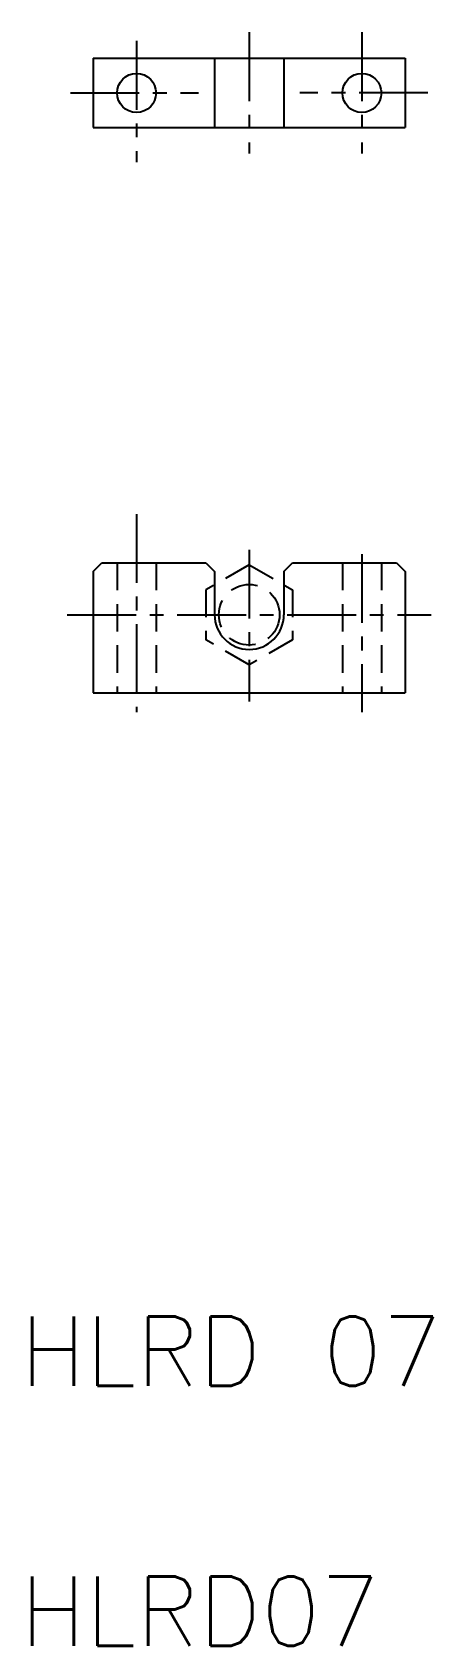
# Model space of a CAD drawing. Extents: x 2093 to 2139, y 61 to 248.
import ezdxf

# ---------------------------------------------------------------- set-up
doc = ezdxf.new("R2010")
doc.units = 0
doc.header["$LTSCALE"] = 0.25
doc.linetypes.add('CENTER', pattern=[50.8, 31.75, -6.35, 6.35, -6.35])
doc.linetypes.add('DASHED', pattern=[19.05, 12.7, -6.35])
doc.layers.get('0').update_dxf_attribs({"linetype": 'CONTINUOUS'})
doc.layers.add('CENTER', color=1, linetype='CENTER')
doc.styles.get("Standard").update_dxf_attribs({"font": 'txt.shx'})

msp = doc.modelspace()

# ---------------------------------------------------------------- linework, layer by layer
for p, q in [((2099.89, 244.57), (2135.89, 244.57)), ((2099.89, 244.57), (2099.89, 236.57)), ((2113.89, 244.57), (2113.89, 236.57)), ((2121.89, 244.57), (2121.89, 236.57)), ((2135.89, 244.57), (2135.89, 236.57)), ((2099.89, 236.57), (2135.89, 236.57)), ((2099.89, 185.37), (2100.89, 186.37)), ((2100.89, 186.37), (2112.89, 186.37)), ((2112.89, 186.37), (2113.89, 185.37)), ((2121.89, 185.37), (2122.89, 186.37)), ((2122.89, 186.37), (2134.89, 186.37)), ((2134.89, 186.37), (2135.89, 185.37)), ((2099.89, 185.37), (2099.89, 171.37)), ((2113.89, 185.37), (2113.89, 180.37)), ((2121.89, 185.37), (2121.89, 180.37)), ((2135.89, 185.37), (2135.89, 171.37)), ((2135.89, 182.12), (2135.89, 182.12)), ((2135.89, 178.87), (2135.89, 178.87)), ((2099.89, 171.37), (2135.89, 171.37))]:
    msp.add_line(p, q)
at = {"color": 3, "linetype": 'DASHED'}
for p, q in [((2102.64, 186.37), (2102.64, 171.37)), ((2107.14, 186.37), (2107.14, 171.37)), ((2128.64, 186.37), (2128.64, 171.37)), ((2133.14, 186.37), (2133.14, 171.37)), ((2117.89, 186.14), (2112.89, 183.26)), ((2117.89, 186.14), (2122.89, 183.26)), ((2112.89, 183.26), (2112.89, 177.48)), ((2122.89, 183.26), (2122.89, 177.48)), ((2117.89, 174.6), (2112.89, 177.48)), ((2122.89, 177.48), (2117.89, 174.6))]:
    msp.add_line(p, q, dxfattribs=at)
for centre in [(2104.89, 240.57), (2130.89, 240.57)]:
    msp.add_circle(centre, 2.25)
msp.add_circle((2117.89, 180.37), 3.5, dxfattribs=at)
msp.add_arc((2117.89, 180.37), 4, 180, 0)
at = {"layer": 'CENTER', "color": 1, "linetype": 'CENTER'}
for p, q in [((2104.89, 246.57), (2104.89, 232.57)), ((2117.89, 247.57), (2117.89, 233.57)), ((2130.89, 247.57), (2130.89, 233.57)), ((2097.26, 240.57), (2112.04, 240.57)), ((2138.51, 240.57), (2123.74, 240.57)), ((2104.89, 191.99), (2104.89, 169.14)), ((2117.89, 187.87), (2117.89, 170.37)), ((2130.89, 187.37), (2130.89, 169.14)), ((2096.89, 180.37), (2138.89, 180.37))]:
    msp.add_line(p, q, dxfattribs=at)

# ---------------------------------------------------------------- texts
for s, p in [('HLRD 07', (2091.48, 91.42)), ('HLRD07', (2091.48, 61.42))]:
    msp.add_text(s, height=8).set_placement(p)

doc.saveas('drawing.dxf')
